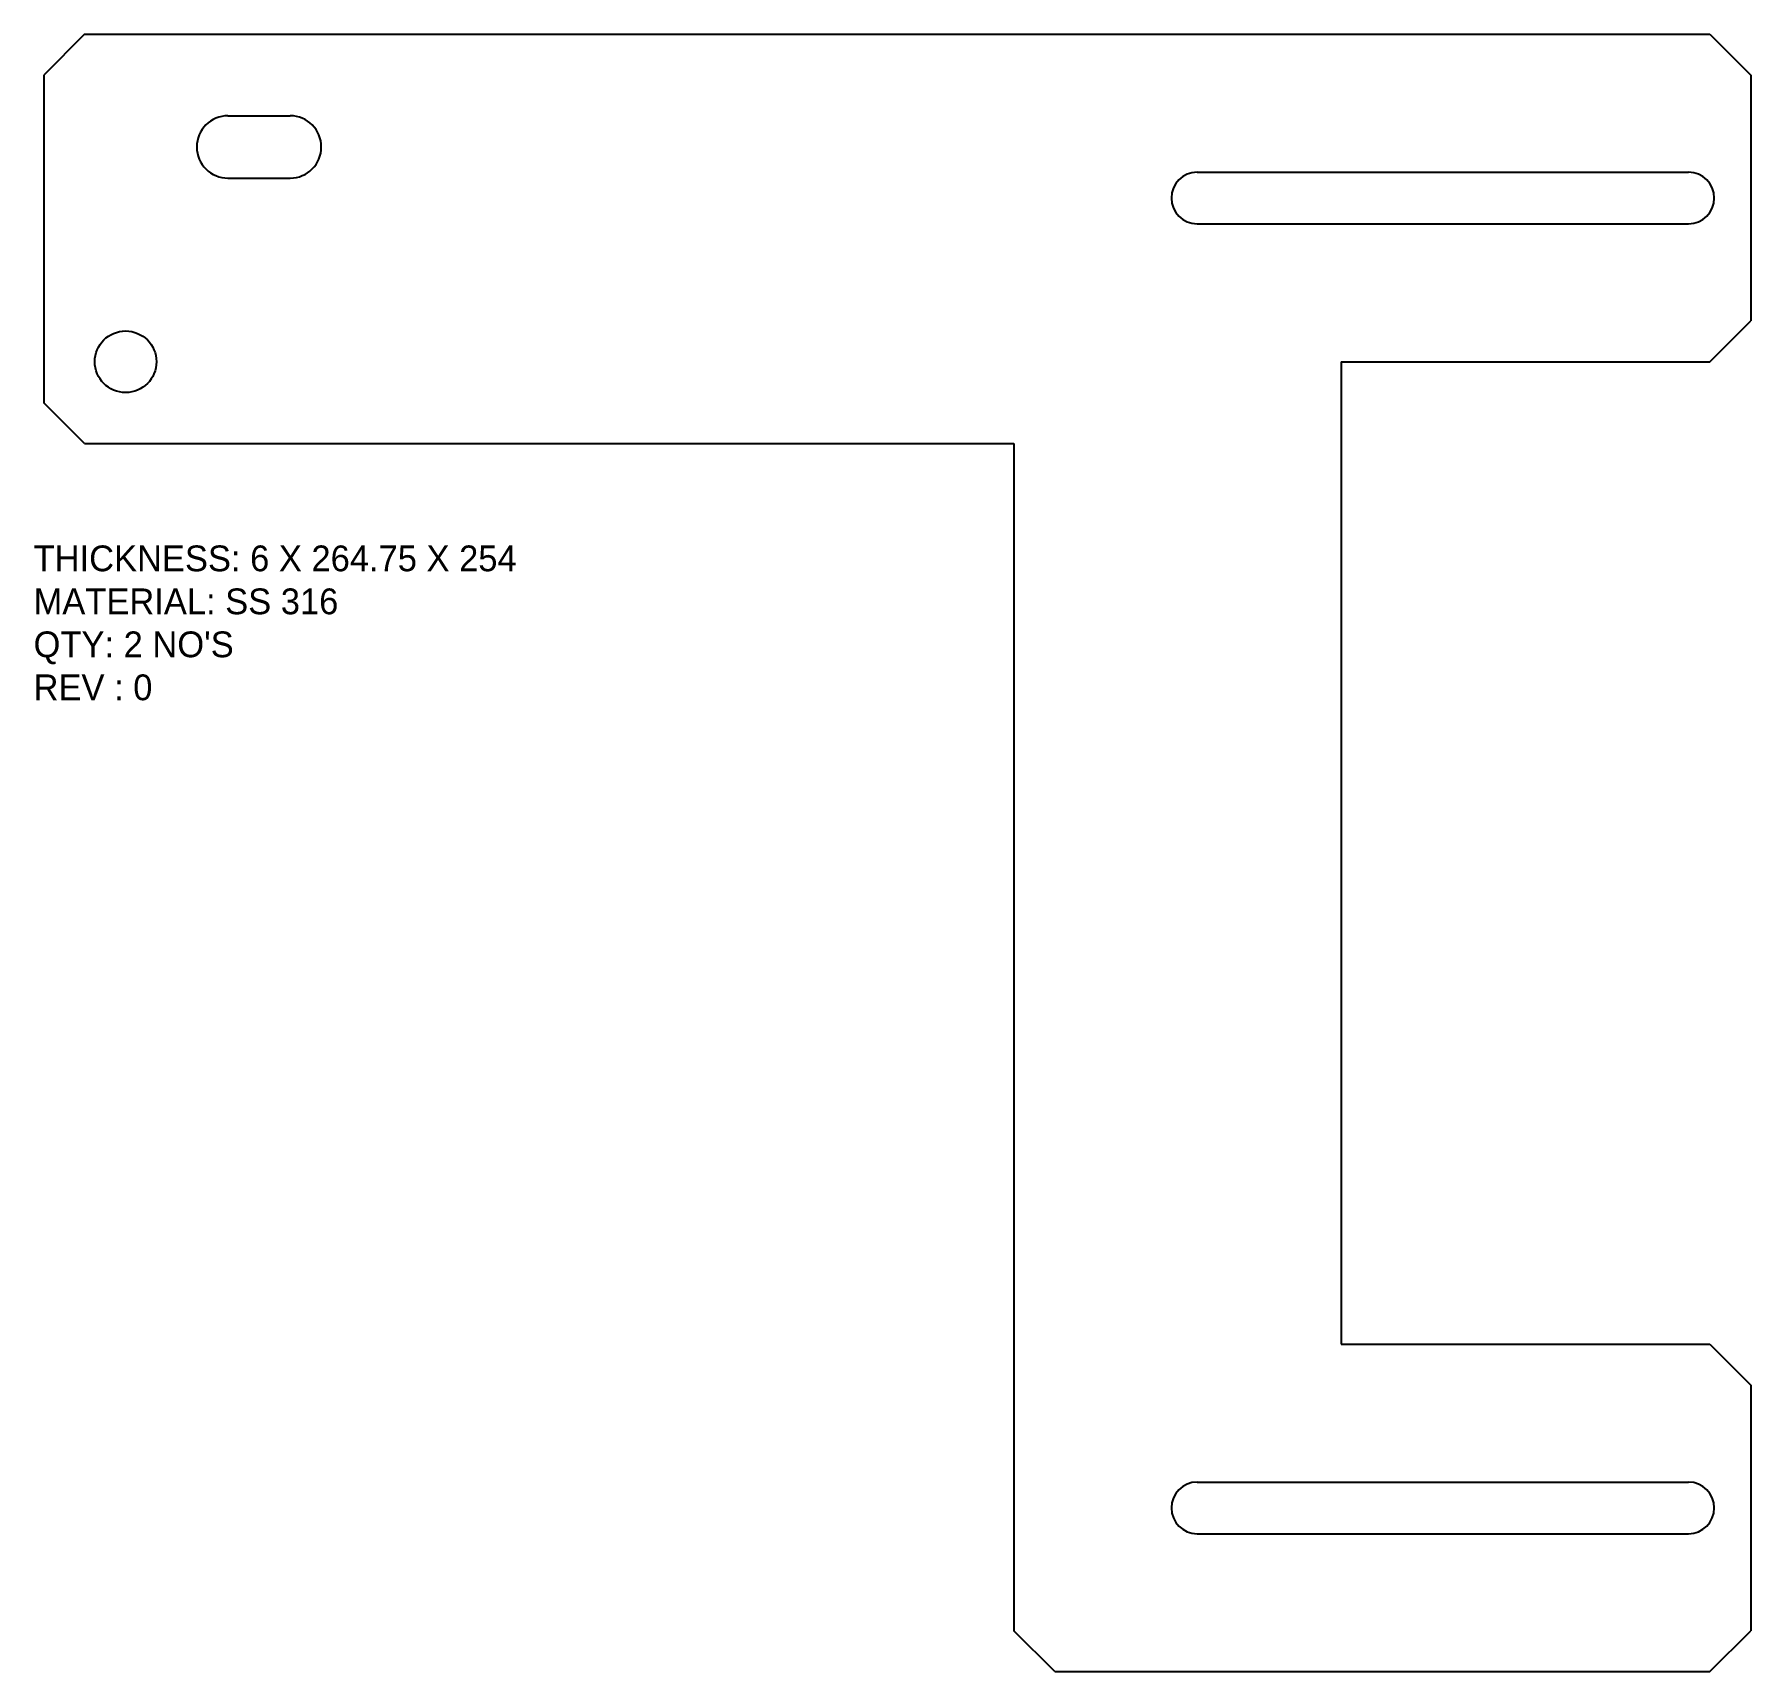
# Model space of a CAD drawing. Header units: inches. Extents: x 2494 to 2760, y -399 to -145.
import ezdxf

# ---------------------------------------------------------------- set-up
doc = ezdxf.new("R2010")
doc.units = ezdxf.units.IN
doc.header["$MEASUREMENT"] = 0
doc.layers.add('LaserCutting', color=3, linetype='Continuous')
doc.layers.add('Marking', color=6, linetype='Continuous')

msp = doc.modelspace()

# ---------------------------------------------------------------- linework, layer by layer
at = {"layer": 'LaserCutting'}
for p, q in [((2501.5, -144.76), (2495.15, -151.11)), ((2501.5, -144.76), (2753.55, -144.76)), ((2753.55, -144.76), (2759.9, -151.11)), ((2495.15, -151.11), (2495.15, -201.91)), ((2759.9, -151.11), (2759.9, -189.21)), ((2674.05, -166.16), (2750.25, -166.16)), ((2674.05, -174.16), (2750.25, -174.16)), ((2753.55, -195.56), (2759.9, -189.21)), ((2696.4, -195.56), (2753.55, -195.56)), ((2696.4, -195.56), (2696.4, -347.96)), ((2501.5, -208.26), (2495.15, -201.91)), ((2501.5, -208.26), (2645.6, -208.26)), ((2645.6, -208.26), (2645.6, -392.41)), ((2696.4, -347.96), (2753.55, -347.96)), ((2753.55, -347.96), (2759.9, -354.31)), ((2759.9, -354.31), (2759.9, -392.41)), ((2674.05, -369.36), (2750.25, -369.36)), ((2674.05, -377.36), (2750.25, -377.36)), ((2651.95, -398.76), (2645.6, -392.41)), ((2753.55, -398.76), (2759.9, -392.41)), ((2651.95, -398.76), (2753.55, -398.76))]:
    msp.add_line(p, q, dxfattribs=at)
for centre, start, end in [((2674.05, -170.16), 90, 270), ((2750.25, -170.16), 270, 90), ((2674.05, -373.36), 90, 270), ((2750.25, -373.36), 270, 90)]:
    msp.add_arc(centre, 4, start, end, dxfattribs=at)
at = {"layer": 'Marking'}
for p, q in [((2523.73, -157.42), (2533.38, -157.42)), ((2523.73, -167.07), (2533.38, -167.07))]:
    msp.add_line(p, q, dxfattribs=at)
msp.add_circle((2507.85, -195.56), 4.78, dxfattribs=at)
for centre, start, end in [((2523.73, -162.24), 90, 270), ((2533.38, -162.24), 270, 90)]:
    msp.add_arc(centre, 4.83, start, end, dxfattribs=at)

# ---------------------------------------------------------------- texts
at = {"layer": 'LaserCutting', "insert": (2493.58, -224.06), "char_height": 4, "width": 174.5146, "attachment_point": 1}
msp.add_mtext("{\\fCentury Gothic|b0|i0|c0|p18;THICKNESS: 6 X 264.75 X 254\\PMATERIAL: SS 316\\PQTY: 2 NO'S\\PREV : 0}", dxfattribs=at)

doc.saveas('drawing.dxf')
